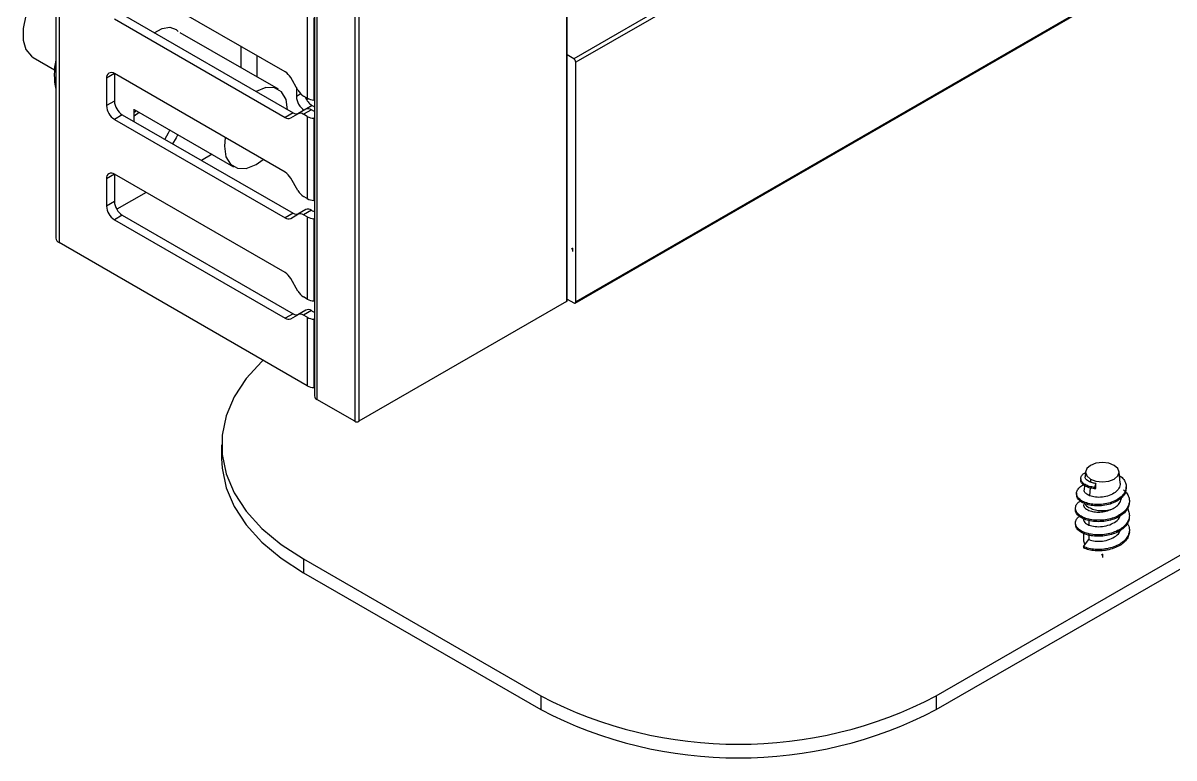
# Model space of a CAD drawing. Header units: millimetres. Extents: x 24 to 293, y 35 to 211.
# Drawn here: x 180 to 231.5, y 35.2 to 68 of the extents above; entities that cross this region are included whole.
import ezdxf

# ---------------------------------------------------------------- set-up
doc = ezdxf.new("R2010")
doc.units = ezdxf.units.MM
doc.header["$PDSIZE"] = -1

msp = doc.modelspace()

# ---------------------------------------------------------------- linework, layer by layer
at = {"color": 7, "linetype": 'Continuous', "lineweight": 25}
for p, q in [((181.485, 160.468), (181.485, 58.4)), ((181.632, 160.264), (181.632, 58.196)), ((204.31, 157.632), (204.31, 55.564)), ((204.347, 55.615), (204.347, 157.683)), ((193.048, 153.407), (193.048, 51.34)), ((193.159, 153.252), (193.159, 51.184)), ((194.853, 152.274), (194.853, 50.207)), ((195.029, 152.274), (195.029, 50.207)), ((204.7, 55.492), (274.173, 95.598)), ((274.199, 95.655), (204.726, 55.549)), ((220.841, 37.928), (289.784, 77.727)), ((220.841, 37.315), (289.784, 77.115)), ((214.71, 72.234), (204.637, 66.419)), ((214.887, 72.132), (204.726, 66.266)), ((191.736, 65.836), (184.106, 70.241)), ((184.106, 68.199), (191.736, 63.795)), ((184.46, 68.403), (192.09, 63.999)), ((192.721, 68.329), (192.721, 64.655)), ((193.025, 68.246), (193.025, 64.572)), ((191.435, 65.052), (187.051, 67.583)), ((189.763, 66.975), (189.763, 66.017)), ((180.471, 66.474), (181.429, 65.921)), ((190.47, 66.567), (190.47, 65.609)), ((204.637, 66.419), (204.347, 66.587)), ((204.726, 55.549), (204.726, 66.266)), ((184.106, 65.75), (183.753, 65.545)), ((183.753, 65.545), (183.753, 64.321)), ((191.736, 61.345), (184.106, 65.75)), ((184.106, 65.75), (184.106, 64.525)), ((192.309, 65.012), (191.986, 65.572)), ((192.238, 65.136), (192.238, 64.728)), ((192.438, 64.843), (192.238, 64.728)), ((184.106, 64.525), (183.753, 64.321)), ((192.721, 64.655), (192.559, 64.748)), ((192.945, 64.32), (192.694, 64.175)), ((192.774, 64.629), (192.695, 64.583)), ((192.945, 64.32), (193.048, 64.261)), ((193.048, 64.57), (193.025, 64.572)), ((184.46, 63.912), (184.106, 63.708)), ((184.46, 63.912), (192.09, 59.508)), ((184.99, 63.606), (184.99, 64.159)), ((184.99, 64.154), (189.435, 61.588)), ((184.99, 64.036), (185.061, 64.075)), ((184.99, 63.861), (185.215, 64.025)), ((192.09, 63.999), (191.736, 63.795)), ((191.986, 63.77), (192.309, 63.957)), ((192.663, 64.161), (192.309, 63.957)), ((192.913, 64.136), (192.559, 63.932)), ((192.721, 63.838), (192.559, 63.932)), ((192.721, 63.838), (192.721, 60.164)), ((192.949, 64.115), (192.913, 64.136)), ((184.106, 63.708), (191.736, 59.304)), ((193.025, 63.755), (193.025, 60.081)), ((193.048, 63.754), (193.025, 63.755)), ((188.471, 62.145), (187.997, 61.871)), ((190.435, 61.687), (190.753, 61.913)), ((184.106, 61.259), (183.753, 61.054)), ((191.736, 56.854), (184.106, 61.259)), ((184.106, 61.259), (184.106, 60.034)), ((183.753, 61.054), (183.753, 59.83)), ((192.309, 60.521), (191.986, 61.081)), ((185.521, 60.442), (184.21, 59.685)), ((192.721, 60.164), (192.559, 60.257)), ((184.106, 60.034), (183.753, 59.83)), ((193.048, 60.079), (193.025, 60.081)), ((184.46, 59.421), (184.106, 59.217)), ((184.106, 59.217), (191.736, 54.813)), ((184.46, 59.421), (192.09, 55.017)), ((192.09, 59.508), (191.736, 59.304)), ((191.986, 59.279), (192.309, 59.466)), ((192.663, 59.67), (192.309, 59.466)), ((192.913, 59.645), (192.559, 59.441)), ((192.721, 59.347), (192.559, 59.441)), ((192.721, 59.347), (192.721, 55.673)), ((192.949, 59.624), (192.913, 59.645)), ((193.025, 59.264), (193.025, 55.59)), ((193.048, 59.263), (193.025, 59.264)), ((192.721, 51.794), (181.632, 58.196)), ((192.309, 56.03), (191.986, 56.59)), ((192.721, 55.673), (192.559, 55.766)), ((193.048, 55.589), (193.025, 55.59)), ((204.31, 55.564), (195.029, 50.207)), ((204.347, 55.666), (204.637, 55.498)), ((192.663, 55.179), (192.309, 54.975)), ((192.913, 55.154), (192.559, 54.95)), ((192.949, 55.133), (192.913, 55.154)), ((192.09, 55.017), (191.736, 54.813)), ((191.986, 54.788), (192.309, 54.975)), ((192.721, 54.856), (192.559, 54.95)), ((192.721, 54.856), (192.721, 51.794)), ((193.025, 54.773), (193.025, 51.711)), ((193.048, 54.772), (193.025, 54.773)), ((193.048, 51.71), (193.025, 51.711)), ((194.853, 50.207), (193.159, 51.184)), ((188.895, 49.153), (188.895, 48.541)), ((227.516, 47.949), (227.499, 47.738)), ((229.055, 47.454), (229.014, 47.949)), ((227.299, 47.641), (227.299, 47.579)), ((227.466, 47.335), (227.451, 47.153)), ((227.735, 47.623), (227.727, 47.483)), ((227.975, 47.426), (227.909, 47.253)), ((227.968, 47.202), (227.975, 47.426)), ((227.108, 46.988), (227.108, 46.926)), ((227.714, 47.253), (227.693, 46.878)), ((227.909, 47.192), (227.909, 47.253)), ((227.909, 47.192), (227.968, 47.202)), ((229.327, 47.217), (229.327, 47.279)), ((227.664, 45.827), (227.664, 45.569)), ((227.413, 44.604), (227.664, 44.916)), ((227.415, 45.202), (227.415, 44.867)), ((227.415, 44.867), (227.477, 44.683)), ((227.664, 45.173), (227.664, 44.916)), ((227.413, 44.604), (227.413, 44.543)), ((192.556, 44.051), (203.163, 37.928)), ((192.556, 44.051), (192.556, 43.438)), ((192.556, 43.438), (203.163, 37.315)), ((203.163, 37.928), (203.163, 37.315)), ((220.841, 37.928), (220.841, 37.315))]:
    msp.add_line(p, q, dxfattribs=at)
at = {"color": 7, "linetype": 'Continuous'}
for p, q in [((204.577, 57.929), (204.52, 57.897)), ((204.577, 57.929), (204.577, 57.798)), ((228.265, 44.255), (228.208, 44.222)), ((228.265, 44.255), (228.265, 44.123))]:
    msp.add_line(p, q, dxfattribs=at)
at = {"color": 7, "linetype": 'Continuous', "lineweight": 25, "flags": 128}
for points in [[(181.485, 70.191), (181.148, 69.927), (180.736, 69.472), (180.394, 68.932), (180.149, 68.35), (180.021, 67.775), (180.021, 67.252), (180.149, 66.824), (180.394, 66.525), (180.471, 66.474)], [(185.888, 67.579), (186.235, 67.776), (186.581, 67.83), (186.864, 67.72), (186.952, 67.63)], [(191.849, 64.138), (191.78, 64.601), (191.579, 64.941), (191.266, 65.121), (190.872, 65.126), (190.435, 64.953)], [(186.582, 63.235), (186.51, 63.083), (186.354, 62.819)], [(186.935, 63.031), (186.864, 62.879), (186.708, 62.615)], [(189.057, 62.892), (189.021, 62.504), (189.09, 62.039), (189.291, 61.7), (189.604, 61.519), (189.998, 61.515), (190.435, 61.687)], [(190.748, 52.934), (190.698, 52.886), (189.996, 52.115), (189.461, 51.3), (189.1, 50.454), (188.918, 49.589), (188.918, 48.717), (189.1, 47.852), (189.461, 47.006), (189.996, 46.192), (190.698, 45.42), (191.555, 44.703), (192.556, 44.051)], [(188.895, 48.541), (188.918, 48.105), (189.1, 47.24), (189.461, 46.394), (189.996, 45.579), (190.698, 44.808), (191.555, 44.09), (192.556, 43.438)], [(228.796, 48.235), (228.552, 48.329), (228.265, 48.362), (227.978, 48.329), (227.735, 48.235), (227.572, 48.095), (227.515, 47.929), (227.572, 47.763), (227.735, 47.623)], [(227.735, 47.623), (227.978, 47.529), (228.265, 47.496), (228.552, 47.529), (228.796, 47.623), (228.958, 47.763), (229.015, 47.929), (228.958, 48.095), (228.796, 48.235)]]:
    msp.add_lwpolyline(points, dxfattribs=at)
at = {"color": 7, "linetype": 'Continuous', "lineweight": 25}
for centre, radius, start, end in [((204.534, 66.257), 0.192, 2.6055, 57.3945), ((184.698, 65.705), 3.279, 168.4923, 191.5077), ((183.968, 65.58), 0.218, 50.7967, 189.214), ((191.354, 65.224), 0.721, 28.8556, 58.0453), ((192.941, 65.36), 0.721, 208.8556, 238.0453), ((184.521, 64.356), 0.768, 182.6055, 237.3945), ((184.874, 64.56), 0.768, 182.6055, 237.3945), ((193.006, 64.763), 0.768, 182.6055, 237.3945), ((193.36, 64.967), 0.769, 200.1005, 237.3265), ((193.052, 65.268), 0.697, 241.6443, 267.7626), ((191.883, 63.999), 0.251, 234.3818, 294.314), ((192.236, 64.203), 0.251, 234.3818, 294.314), ((192.413, 63.727), 0.251, 54.3818, 114.314), ((192.766, 63.932), 0.251, 54.3818, 114.314), ((193.052, 64.452), 0.697, 241.6443, 267.7626), ((193.227, 64.603), 0.561, 240.3321, 251.4419), ((183.968, 61.089), 0.218, 50.7967, 189.214), ((191.354, 60.733), 0.721, 28.8556, 58.0453), ((192.941, 60.869), 0.721, 208.8556, 238.0453), ((184.521, 59.865), 0.768, 182.6055, 237.3945), ((184.874, 60.069), 0.768, 182.6055, 237.3945), ((192.766, 59.441), 0.251, 54.3818, 114.314), ((193.052, 60.777), 0.697, 241.6443, 267.7626), ((191.883, 59.508), 0.251, 234.3818, 294.314), ((192.236, 59.712), 0.251, 234.3818, 294.314), ((192.413, 59.236), 0.251, 54.3818, 114.314), ((193.052, 59.961), 0.697, 241.6443, 267.7626), ((193.227, 60.112), 0.561, 240.3321, 251.4419), ((181.735, 58.425), 0.251, 185.6948, 245.6253), ((191.354, 56.242), 0.721, 28.8556, 58.0453), ((192.941, 56.378), 0.721, 208.8556, 238.0453), ((193.052, 56.286), 0.697, 241.6443, 267.7626), ((204.284, 55.622), 0.0629, 294.3747, 354.3052), ((192.766, 54.95), 0.251, 54.3818, 114.314), ((193.227, 55.621), 0.561, 240.3321, 251.4419), ((204.672, 55.54), 0.0546, 230.7967, 9.214), ((191.883, 55.017), 0.251, 234.3818, 294.314), ((192.236, 55.221), 0.251, 234.3818, 294.314), ((192.413, 54.745), 0.251, 54.3818, 114.314), ((193.052, 55.47), 0.697, 241.6443, 267.7626), ((193.052, 52.408), 0.697, 241.6443, 267.7626), ((193.233, 51.355), 0.186, 184.7596, 246.5605), ((194.941, 50.377), 0.192, 242.6097, 297.3903), ((227.928, 46.848), 0.558, 215.0651, 241.7193), ((212.002, 54.924), 19.158, 242.5243, 297.4757), ((212.002, 54.312), 19.158, 242.5243, 297.4757)]:
    msp.add_arc(centre, radius, start, end, dxfattribs=at)
for points, knots in [([(227.909, 47.253), (227.83, 47.265), (227.67, 47.29), (227.48, 47.372), (227.35, 47.479), (227.289, 47.605), (227.308, 47.734), (227.383, 47.843), (227.477, 47.895), (227.513, 47.916)], [0, 0, 0, 0, 0.147186, 0.29557, 0.445408, 0.596475, 0.748966, 0.902691, 1, 1, 1, 1]), ([(229.029, 47.776), (229.051, 47.762), (229.147, 47.7), (229.256, 47.558), (229.335, 47.362), (229.326, 47.158), (229.233, 46.96), (229.061, 46.783), (228.822, 46.639), (228.536, 46.537), (228.223, 46.484), (227.909, 46.482), (227.619, 46.531), (227.375, 46.623), (227.199, 46.752), (227.105, 46.904), (227.103, 47.066), (227.195, 47.219), (227.325, 47.331), (227.44, 47.373), (227.47, 47.384)], [0, 0, 0, 0, 0.017222, 0.073788, 0.130828, 0.188312, 0.246265, 0.304667, 0.363533, 0.422853, 0.482632, 0.542871, 0.603563, 0.664721, 0.726326, 0.788403, 0.850921, 0.913918, 0.977352, 1, 1, 1, 1]), ([(227.909, 47.192), (227.83, 47.204), (227.67, 47.228), (227.48, 47.311), (227.353, 47.418), (227.294, 47.513), (227.305, 47.567), (227.307, 47.579)], [0, 0, 0, 0, 0.2303654, 0.4626064, 0.6971226, 0.9335627, 1, 1, 1, 1]), ([(227.727, 47.483), (227.666, 47.516), (227.544, 47.581), (227.48, 47.682), (227.502, 47.731), (227.505, 47.736)], [0, 0, 0, 0, 0.470948, 0.9437, 1, 1, 1, 1]), ([(229.049, 47.453), (229.051, 47.445), (229.077, 47.366), (229.01, 47.21), (228.845, 47.021), (228.578, 46.88), (228.266, 46.806), (227.945, 46.801), (227.777, 46.852), (227.693, 46.878)], [0, 0, 0, 0, 0.019274, 0.181233, 0.34379, 0.506945, 0.670699, 0.83505, 1, 1, 1, 1]), ([(227.975, 47.426), (227.925, 47.433), (227.834, 47.445), (227.76, 47.472), (227.727, 47.483)], [0, 0, 0, 0, 0.559422, 1, 1, 1, 1]), ([(229.204, 47.143), (229.237, 47.116), (229.337, 47.035), (229.433, 46.871), (229.484, 46.667), (229.45, 46.46), (229.34, 46.264), (229.158, 46.091), (228.917, 45.948), (228.633, 45.845), (228.325, 45.786), (228.013, 45.774), (227.717, 45.807), (227.458, 45.882), (227.252, 45.991), (227.114, 46.126), (227.05, 46.277), (227.07, 46.429), (227.146, 46.558), (227.242, 46.623), (227.278, 46.647)], [0, 0, 0, 0, 0.028835, 0.087321, 0.145778, 0.204265, 0.262722, 0.321208, 0.379665, 0.438152, 0.496609, 0.555095, 0.613553, 0.672039, 0.730498, 0.788982, 0.847442, 0.905926, 0.964387, 1, 1, 1, 1]), ([(229.317, 47.218), (229.318, 47.178), (229.321, 47.07), (229.23, 46.899), (229.062, 46.722), (228.822, 46.578), (228.536, 46.476), (228.223, 46.423), (227.909, 46.421), (227.619, 46.47), (227.374, 46.562), (227.202, 46.691), (227.112, 46.818), (227.117, 46.899), (227.119, 46.926)], [0, 0, 0, 0, 0.050884, 0.13782, 0.225431, 0.313736, 0.402724, 0.492399, 0.582766, 0.67381, 0.765555, 0.857969, 0.951093, 1, 1, 1, 1]), ([(227.693, 46.878), (227.636, 46.908), (227.521, 46.967), (227.447, 47.07), (227.458, 47.132), (227.462, 47.153)], [0, 0, 0, 0, 0.4013793, 0.8039958, 1, 1, 1, 1]), ([(228.681, 46.276), (228.758, 46.319), (228.913, 46.403), (229.056, 46.578), (229.123, 46.721), (229.11, 46.8), (229.107, 46.814)], [0, 0, 0, 0, 0.3104163, 0.6208326, 0.9312489, 1, 1, 1, 1]), ([(229.47, 46.605), (229.465, 46.537), (229.454, 46.399), (229.339, 46.203), (229.158, 46.029), (228.917, 45.887), (228.633, 45.784), (228.325, 45.725), (228.013, 45.713), (227.717, 45.746), (227.459, 45.82), (227.251, 45.93), (227.117, 46.065), (227.055, 46.18), (227.066, 46.245), (227.069, 46.26)], [0, 0, 0, 0, 0.08139, 0.162738, 0.244128, 0.325477, 0.406866, 0.488216, 0.569604, 0.650955, 0.732342, 0.813694, 0.89508, 0.976434, 1, 1, 1, 1]), ([(227.664, 46.357), (227.735, 46.323), (227.878, 46.255), (228.147, 46.211), (228.428, 46.211), (228.597, 46.255), (228.681, 46.276)], [0, 0, 0, 0, 0.25, 0.5, 0.75, 1, 1, 1, 1]), ([(229.379, 46.297), (229.381, 46.296), (229.433, 46.233), (229.47, 46.091), (229.473, 45.886), (229.391, 45.684), (229.235, 45.501), (229.015, 45.345), (228.745, 45.226), (228.444, 45.15), (228.131, 45.12), (227.827, 45.136), (227.552, 45.196), (227.323, 45.292), (227.158, 45.419), (227.064, 45.565), (227.053, 45.718), (227.107, 45.857), (227.196, 45.931), (227.234, 45.963)], [0, 0, 0, 0, 0.002028, 0.065463, 0.128903, 0.192341, 0.255779, 0.319219, 0.382655, 0.446097, 0.509531, 0.572974, 0.636406, 0.699852, 0.763282, 0.826729, 0.890157, 0.953606, 1, 1, 1, 1]), ([(229.46, 45.931), (229.462, 45.896), (229.467, 45.791), (229.389, 45.623), (229.235, 45.439), (229.015, 45.284), (228.745, 45.165), (228.444, 45.089), (228.131, 45.059), (227.827, 45.075), (227.552, 45.134), (227.323, 45.231), (227.16, 45.358), (227.069, 45.486), (227.069, 45.57), (227.07, 45.603)], [0, 0, 0, 0, 0.042477, 0.124674, 0.20687, 0.289069, 0.371263, 0.453464, 0.535656, 0.617859, 0.700048, 0.782254, 0.86444, 0.946649, 1, 1, 1, 1]), ([(227.664, 45.569), (227.752, 45.543), (227.927, 45.489), (228.266, 45.495), (228.6, 45.573), (228.876, 45.724), (229.039, 45.873), (229.061, 45.968), (229.066, 45.986)], [0, 0, 0, 0, 0.1910914, 0.3821828, 0.5732742, 0.7643656, 0.955457, 1, 1, 1, 1]), ([(229.38, 45.628), (229.402, 45.591), (229.465, 45.49), (229.481, 45.31), (229.432, 45.106), (229.302, 44.914), (229.105, 44.747), (228.853, 44.613), (228.561, 44.521), (228.25, 44.473), (227.941, 44.472), (227.649, 44.513), (227.492, 44.574), (227.413, 44.604)], [0, 0, 0, 0, 0.054548, 0.149071, 0.243641, 0.338164, 0.432734, 0.527257, 0.621827, 0.716351, 0.810923, 0.905439, 1, 1, 1, 1]), ([(227.664, 44.916), (227.752, 44.889), (227.927, 44.836), (228.266, 44.842), (228.6, 44.92), (228.875, 45.071), (229.039, 45.22), (229.061, 45.314), (229.065, 45.331)], [0, 0, 0, 0, 0.191286, 0.3825719, 0.5738579, 0.7651439, 0.9564299, 1, 1, 1, 1]), ([(229.469, 45.25), (229.458, 45.181), (229.435, 45.045), (229.301, 44.853), (229.106, 44.686), (228.853, 44.552), (228.561, 44.459), (228.25, 44.411), (227.941, 44.411), (227.649, 44.452), (227.492, 44.512), (227.413, 44.543)], [0, 0, 0, 0, 0.111138, 0.222219, 0.333357, 0.444439, 0.555577, 0.66666, 0.777799, 0.888873, 1, 1, 1, 1])]:
    msp.add_open_spline(points, degree=3, knots=knots, dxfattribs=at)
for points in [[(227.415, 46.488), (227.427, 46.436), (227.45, 46.334), (227.593, 46.26), (227.664, 46.222)], [(227.415, 45.835), (227.427, 45.783), (227.45, 45.68), (227.593, 45.606), (227.664, 45.569)], [(227.664, 46.222), (227.735, 46.2), (227.878, 46.154), (228.147, 46.143), (228.428, 46.178), (228.597, 46.243), (228.681, 46.276)]]:
    msp.add_open_spline(points, degree=3, dxfattribs=at)
at = {"color": 7, "linetype": 'Continuous'}
for p in [(204.577, 57.929), (228.265, 44.255)]:
    msp.add_point(p, dxfattribs=at)

doc.saveas('drawing.dxf')
